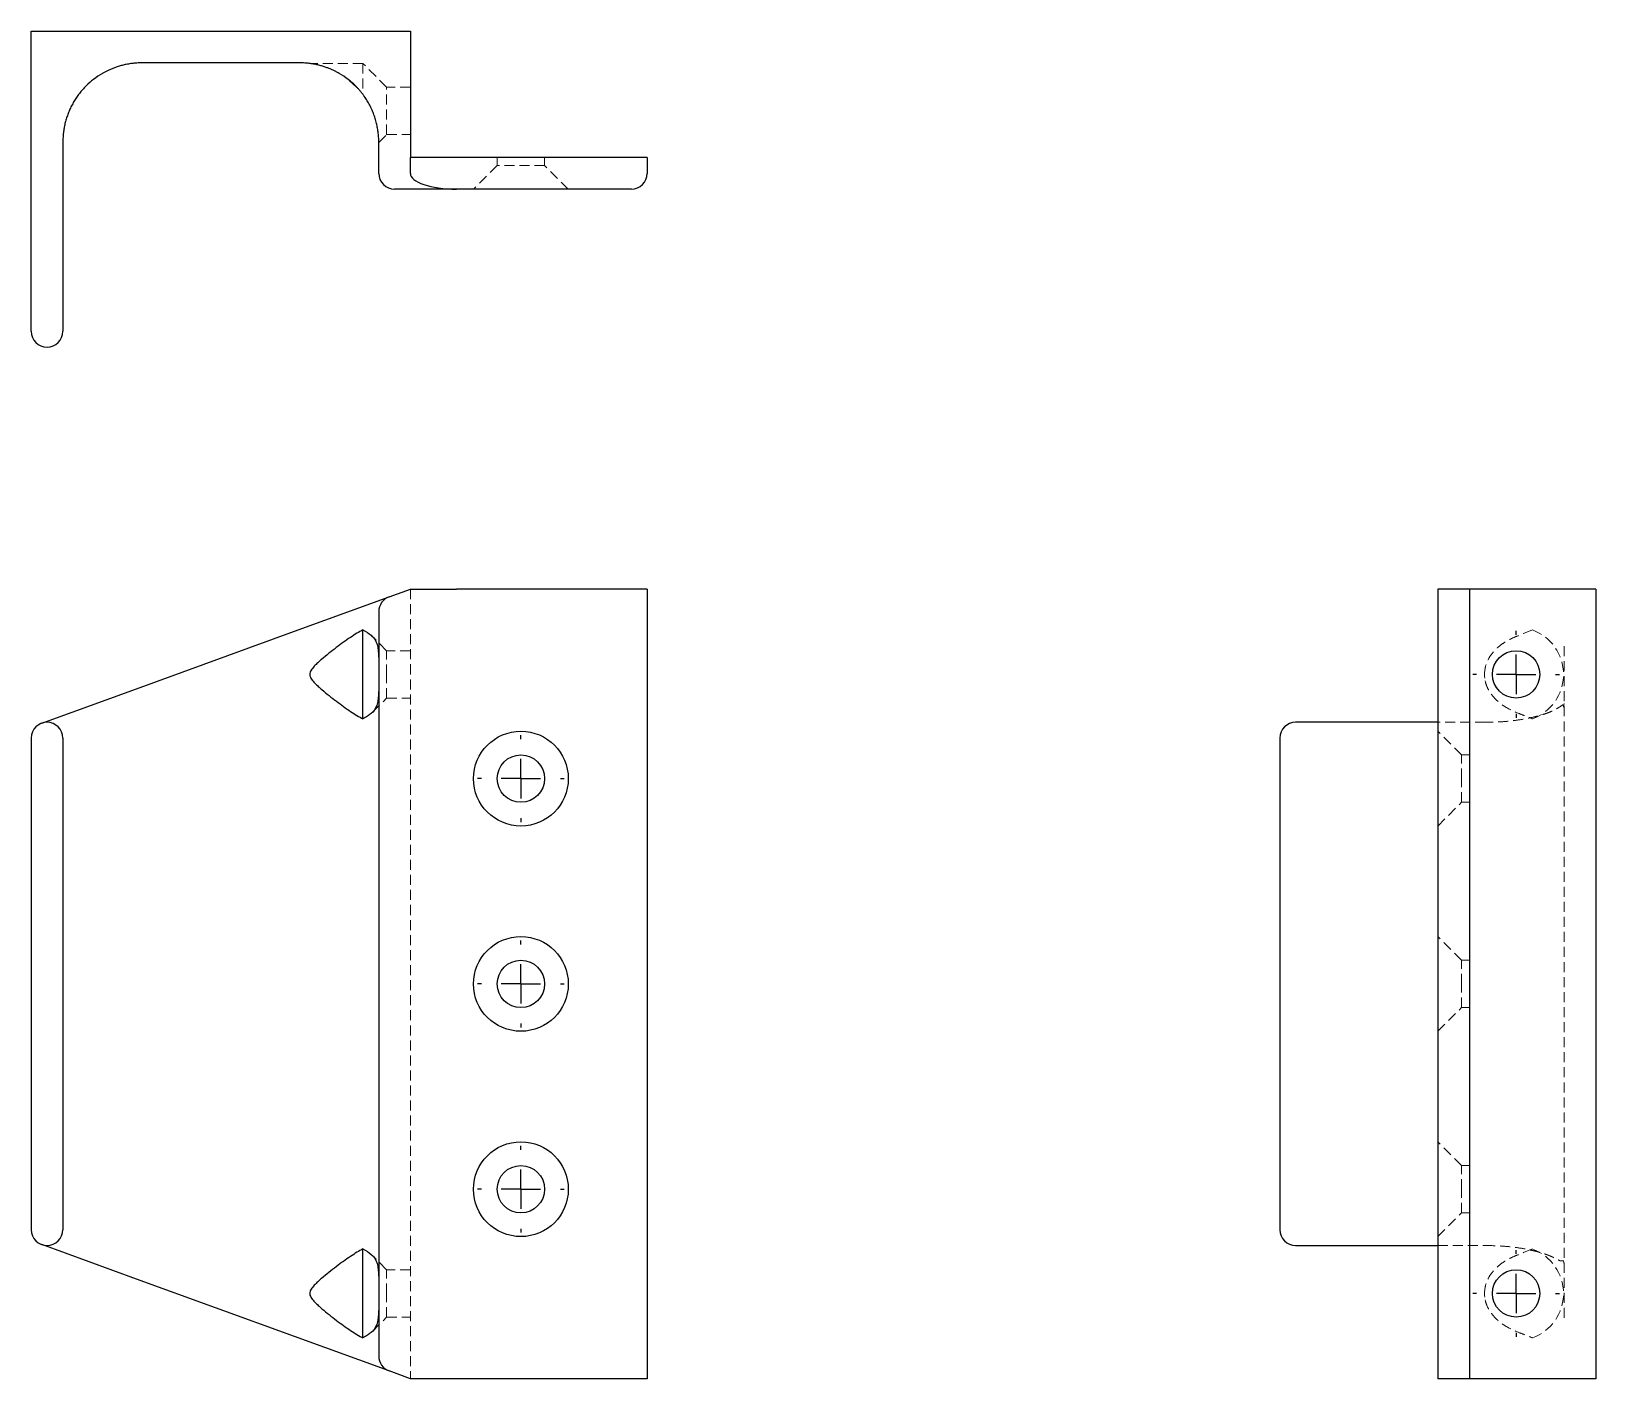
# Model space of a CAD drawing. Header units: millimetres. Extents: x 45 to 243, y 7 to 178.
import ezdxf

# ---------------------------------------------------------------- set-up
doc = ezdxf.new("R2010")
doc.units = ezdxf.units.MM
doc.linetypes.add('HIDDEN', pattern=[1.905, 1.27, -0.635])
doc.layers.add('10', color=7, linetype='Continuous')

# ---------------------------------------------------------------- blocks, each defined once
blk = doc.blocks.new('SW_CENTERMARKSYMBOL_0')
at = {"layer": '10', "color": 0}
for p, q in [((0, 5), (0, 5.5)), ((0, 0), (0, 2.5)), ((-5, 0), (-5.5, 0)), ((0, 0), (-2.5, 0)), ((0, 0), (0, -2.5)), ((0, 0), (2.5, 0)), ((5, 0), (5.5, 0)), ((0, -5), (0, -5.5))]:
    blk.add_line(p, q, dxfattribs=at)
blk = doc.blocks.new('SW_CENTERMARKSYMBOL_1')
at = {"layer": '10', "color": 0}
for p, q in [((0, 5), (0, 5.5)), ((0, 0), (0, 2.5)), ((-5, 0), (-5.5, 0)), ((0, 0), (-2.5, 0)), ((0, 0), (0, -2.5)), ((0, 0), (2.5, 0)), ((5, 0), (5.5, 0)), ((0, -5), (0, -5.5))]:
    blk.add_line(p, q, dxfattribs=at)
blk = doc.blocks.new('SW_CENTERMARKSYMBOL_2')
at = {"layer": '10', "color": 0}
for p, q in [((0, 5), (0, 5.5)), ((0, 0), (0, 2.5)), ((-5, 0), (-5.5, 0)), ((0, 0), (-2.5, 0)), ((0, 0), (0, -2.5)), ((0, 0), (2.5, 0)), ((5, 0), (5.5, 0)), ((0, -5), (0, -5.5))]:
    blk.add_line(p, q, dxfattribs=at)
blk = doc.blocks.new('SW_CENTERMARKSYMBOL_3')
at = {"layer": '10', "color": 0}
for p, q in [((0, 5), (0, 5.5)), ((0, 0), (0, 2.5)), ((-5, 0), (-5.5, 0)), ((0, 0), (-2.5, 0)), ((0, 0), (0, -2.5)), ((0, 0), (2.5, 0)), ((5, 0), (5.5, 0)), ((0, -5), (0, -5.5))]:
    blk.add_line(p, q, dxfattribs=at)
blk = doc.blocks.new('SW_CENTERMARKSYMBOL_4')
at = {"layer": '10', "color": 0}
for p, q in [((0, 5), (0, 5.5)), ((0, 0), (0, 2.5)), ((-5, 0), (-5.5, 0)), ((0, 0), (-2.5, 0)), ((0, 0), (0, -2.5)), ((0, 0), (2.5, 0)), ((5, 0), (5.5, 0)), ((0, -5), (0, -5.5))]:
    blk.add_line(p, q, dxfattribs=at)

msp = doc.modelspace()

# ---------------------------------------------------------------- linework, layer by layer
at = {"color": 7, "linetype": 'Continuous', "lineweight": 25}
for p, q in [((44.54, 139.65), (44.54, 177.65)), ((44.54, 177.65), (45.86, 177.65)), ((45.86, 177.65), (92.54, 177.65)), ((92.54, 177.65), (92.54, 161.65)), ((78.54, 173.65), (58.54, 173.65)), ((84.8, 171.43), (85.77, 170.55)), ((48.54, 163.65), (48.54, 139.65)), ((88.54, 159.65), (88.54, 163.65)), ((92.54, 159.65), (92.54, 161.65)), ((122.54, 161.65), (92.54, 161.65)), ((122.54, 161.65), (122.54, 159.65)), ((98.39, 157.65), (90.54, 157.65)), ((120.54, 157.65), (98.39, 157.65)), ((89.86, 106.02), (92.54, 107)), ((92.54, 107), (98.39, 107)), ((120.54, 107), (98.39, 107)), ((122.54, 107), (120.54, 107)), ((122.54, 107), (122.54, 7)), ((222.65, 107), (222.65, 7)), ((224.65, 107), (222.65, 107)), ((226.65, 107), (224.65, 107)), ((226.65, 107), (226.65, 7)), ((242.65, 107), (226.65, 107)), ((242.65, 107), (242.65, 7)), ((77.86, 101.66), (89.86, 106.02)), ((88.54, 104.14), (88.54, 9.86)), ((57.86, 94.38), (77.86, 101.66)), ((86.54, 90.57), (86.54, 101.83)), ((45.86, 90.01), (57.86, 94.38)), ((222.65, 90.13), (204.65, 90.13)), ((44.54, 88.13), (44.54, 25.87)), ((48.54, 88.13), (48.54, 25.87)), ((202.65, 88.13), (202.65, 25.87)), ((57.86, 19.62), (45.86, 23.99)), ((204.65, 23.87), (222.65, 23.87)), ((86.54, 12.17), (86.54, 23.43)), ((77.86, 12.34), (57.86, 19.62)), ((89.86, 7.98), (77.86, 12.34)), ((92.54, 7), (89.86, 7.98)), ((98.39, 7), (92.54, 7)), ((120.54, 7), (98.39, 7)), ((122.54, 7), (120.54, 7)), ((224.65, 7), (222.65, 7)), ((226.65, 7), (224.65, 7)), ((242.65, 7), (226.65, 7))]:
    msp.add_line(p, q, dxfattribs=at)
at = {"color": 7, "linetype": 'HIDDEN', "lineweight": 18}
for p, q in [((86.54, 173.57), (79.81, 173.57)), ((86.54, 173.57), (86.54, 169.65)), ((89.54, 170.57), (86.54, 173.57)), ((89.54, 164.57), (89.54, 170.57)), ((92.54, 170.57), (89.54, 170.57)), ((88.54, 163.57), (89.54, 164.57)), ((89.54, 164.57), (92.54, 164.57)), ((103.54, 160.65), (100.54, 157.65)), ((103.54, 161.65), (103.54, 160.65)), ((109.54, 160.65), (103.54, 160.65)), ((109.54, 160.65), (109.54, 161.65)), ((112.54, 157.65), (109.54, 160.65)), ((92.54, 107), (92.54, 7)), ((89.54, 99.2), (87.74, 101)), ((89.54, 96.2), (89.54, 99.2)), ((92.54, 99.2), (89.54, 99.2)), ((238.65, 99.78), (238.65, 14.22)), ((89.54, 93.2), (89.54, 96.2)), ((87.73, 91.4), (89.54, 93.2)), ((89.54, 93.2), (92.54, 93.2)), ((238.65, 92.5), (238.57, 92.07)), ((228.65, 90.13), (222.65, 90.13)), ((225.65, 86), (222.65, 89)), ((225.65, 83), (225.65, 86)), ((226.65, 86), (225.65, 86)), ((225.65, 80), (225.65, 83)), ((222.65, 77), (225.65, 80)), ((225.65, 80), (226.65, 80)), ((225.65, 60), (222.65, 63)), ((225.65, 57), (225.65, 60)), ((226.65, 60), (225.65, 60)), ((225.65, 54), (225.65, 57)), ((222.65, 51), (225.65, 54)), ((225.65, 54), (226.65, 54)), ((225.65, 34), (222.65, 37)), ((225.65, 31), (225.65, 34)), ((226.65, 34), (225.65, 34)), ((225.65, 28), (225.65, 31)), ((222.65, 25), (225.65, 28)), ((225.65, 28), (226.65, 28)), ((222.65, 23.87), (228.65, 23.87)), ((89.54, 20.8), (87.74, 22.6)), ((238.57, 21.93), (238.65, 21.5)), ((89.54, 17.8), (89.54, 20.8)), ((92.54, 20.8), (89.54, 20.8)), ((89.54, 14.8), (89.54, 17.8)), ((87.73, 13), (89.54, 14.8)), ((89.54, 14.8), (92.54, 14.8))]:
    msp.add_line(p, q, dxfattribs=at)
at = {"color": 7, "linetype": 'Continuous', "lineweight": 25}
for centre, radius in [((232.57, 96.2), 3), ((106.54, 83), 6), ((106.54, 83), 3), ((106.54, 57), 6), ((106.54, 57), 3), ((106.54, 31), 6), ((106.54, 31), 3), ((232.57, 17.8), 3)]:
    msp.add_circle(centre, radius, dxfattribs=at)
for centre, start, end in [((90.54, 159.65), 180, 270), ((120.54, 159.65), 270, 0), ((46.54, 139.65), 180, 0), ((90.54, 104.14), 110, 180), ((46.54, 88.13), 0, 180), ((204.65, 88.13), 90, 180), ((46.54, 25.87), 180, 0), ((204.65, 25.87), 180, 270), ((90.54, 9.86), 180, 250)]:
    msp.add_arc(centre, 2, start, end, dxfattribs=at)
at = {"color": 7, "linetype": 'HIDDEN', "lineweight": 18}
for centre, radius, start, end in [((232.57, 96.2), 6, 290.2836, 69.7164), ((232.57, 96.2), 4, 168.5217, 191.4783), ((232.57, 17.8), 6, 290.2836, 69.7164), ((232.57, 17.8), 4, 168.5217, 191.4783)]:
    msp.add_arc(centre, radius, start, end, dxfattribs=at)
at = {"color": 7, "linetype": 'Continuous', "lineweight": 25}
msp.add_ellipse((98.39, 159.65), major_axis=(5.85, 0), ratio=0.34202, start_param=3.141593, end_param=4.712389, dxfattribs=at)
for points, knots in [([(58.54, 173.65), (58.43, 173.65), (58.21, 173.65), (57.9, 173.63), (57.59, 173.61), (57.28, 173.57), (56.99, 173.53), (56.71, 173.48), (56.43, 173.43), (56.17, 173.36), (55.91, 173.3), (55.66, 173.23), (55.42, 173.15), (55.2, 173.07), (54.98, 172.99), (54.77, 172.91), (54.57, 172.83), (54.37, 172.74), (54.19, 172.65), (54.01, 172.57), (53.85, 172.48), (53.69, 172.4), (53.2, 172.12), (52.43, 171.6), (51.61, 170.88), (51.03, 170.26), (50.63, 169.78), (50.26, 169.27), (49.93, 168.75), (49.63, 168.21), (49.37, 167.66), (49.15, 167.1), (48.96, 166.53), (48.8, 165.96), (48.68, 165.38), (48.6, 164.8), (48.55, 164.22), (48.54, 163.84), (48.54, 163.65)], [0, 0, 0, 0, 0.021712, 0.042898, 0.063556, 0.083688, 0.103292, 0.12237, 0.140921, 0.158945, 0.176443, 0.193414, 0.209858, 0.225775, 0.241167, 0.256032, 0.27037, 0.284183, 0.297469, 0.31023, 0.322465, 0.334174, 0.345358, 0.432434, 0.513878, 0.554185, 0.59394, 0.63316, 0.671861, 0.710062, 0.74778, 0.785036, 0.821847, 0.858236, 0.894223, 0.929831, 0.965082, 1, 1, 1, 1]), ([(88.54, 163.65), (88.54, 163.75), (88.54, 163.96), (88.52, 164.27), (88.5, 164.58), (88.46, 164.9), (88.42, 165.21), (88.36, 165.52), (88.3, 165.83), (88.22, 166.15), (88.14, 166.46), (88.04, 166.77), (87.94, 167.07), (87.82, 167.38), (87.69, 167.68), (87.56, 167.98), (87.41, 168.28), (87.25, 168.57), (87.08, 168.86), (86.9, 169.14), (86.71, 169.42), (86.51, 169.69), (86.3, 169.96), (86.08, 170.22), (85.85, 170.47), (85.39, 170.95), (84.65, 171.6), (83.83, 172.15), (83.24, 172.48), (82.92, 172.64), (82.56, 172.81), (82.17, 172.97), (81.75, 173.12), (81.3, 173.26), (80.81, 173.39), (80.29, 173.5), (79.73, 173.58), (79.15, 173.64), (78.75, 173.65), (78.54, 173.65)], [0, 0, 0, 0, 0.018872, 0.037838, 0.056904, 0.076071, 0.095345, 0.114729, 0.134226, 0.15384, 0.173574, 0.193432, 0.213417, 0.233532, 0.25378, 0.274165, 0.294689, 0.315356, 0.336169, 0.357129, 0.378241, 0.399507, 0.42093, 0.442511, 0.464255, 0.486163, 0.567546, 0.654676, 0.676469, 0.700179, 0.725808, 0.753357, 0.782827, 0.814217, 0.847529, 0.882763, 0.91992, 0.958998, 1, 1, 1, 1]), ([(86.54, 101.83), (86.05, 101.59), (85.52, 101.26), (84.66, 100.68), (84.36, 100.48), (83.76, 100.05), (83.46, 99.82), (82.85, 99.36), (82.54, 99.12), (81.92, 98.62), (81.6, 98.36), (81.13, 97.96), (80.98, 97.82), (80.67, 97.54), (80.52, 97.39), (80.24, 97.09), (80.1, 96.93), (79.93, 96.66), (79.88, 96.57), (79.81, 96.37), (79.8, 96.26), (79.81, 96.05), (79.84, 95.95), (79.92, 95.76), (79.97, 95.67), (80.15, 95.41), (80.29, 95.25), (80.58, 94.96), (80.73, 94.81), (81.03, 94.54), (81.18, 94.4), (81.95, 93.75), (82.57, 93.26), (83.48, 92.56), (83.79, 92.34), (84.38, 91.91), (84.67, 91.71), (85.23, 91.33), (85.51, 91.15), (86.04, 90.83), (86.3, 90.69), (86.54, 90.57)], [0, 0, 0, 0, 0.125, 0.125, 0.1875, 0.1875, 0.25, 0.25, 0.3125, 0.3125, 0.375, 0.375, 0.40625, 0.40625, 0.4375, 0.4375, 0.46875, 0.46875, 0.484375, 0.484375, 0.5, 0.5, 0.515625, 0.515625, 0.53125, 0.53125, 0.5625, 0.5625, 0.59375, 0.59375, 0.625, 0.625, 0.75, 0.75, 0.8125, 0.8125, 0.875, 0.875, 0.9375, 0.9375, 1, 1, 1, 1]), ([(86.54, 101.83), (86.94, 101.6), (87.29, 101.39), (87.71, 101.03), (87.84, 100.91), (88.06, 100.62), (88.15, 100.45), (88.3, 100.09), (88.36, 99.88), (88.43, 99.54), (88.44, 99.42), (88.48, 99.17), (88.49, 99.03), (88.52, 98.62), (88.53, 98.33), (88.54, 97.68), (88.54, 97.35), (88.54, 97)], [0, 0, 0, 0, 0.25, 0.25, 0.375, 0.375, 0.5, 0.5, 0.625, 0.625, 0.6875, 0.6875, 0.75, 0.75, 0.875, 0.875, 1, 1, 1, 1]), ([(88.54, 95.4), (88.54, 95.05), (88.54, 94.72), (88.53, 94.08), (88.52, 93.78), (88.48, 93.23), (88.45, 92.98), (88.36, 92.52), (88.3, 92.32), (88.07, 91.76), (87.86, 91.49), (87.43, 91.13), (87.27, 91.02), (86.93, 90.8), (86.74, 90.69), (86.54, 90.57)], [0, 0, 0, 0, 0.125, 0.125, 0.25, 0.25, 0.375, 0.375, 0.5, 0.5, 0.75, 0.75, 0.875, 0.875, 1, 1, 1, 1]), ([(86.54, 23.43), (86.05, 23.19), (85.52, 22.86), (84.66, 22.28), (84.36, 22.08), (83.76, 21.65), (83.46, 21.42), (82.85, 20.96), (82.54, 20.72), (81.92, 20.22), (81.6, 19.96), (81.13, 19.56), (80.98, 19.42), (80.67, 19.14), (80.52, 18.99), (80.24, 18.69), (80.1, 18.53), (79.93, 18.26), (79.88, 18.17), (79.81, 17.97), (79.8, 17.86), (79.81, 17.65), (79.84, 17.55), (79.92, 17.36), (79.97, 17.27), (80.15, 17.01), (80.29, 16.85), (80.58, 16.56), (80.73, 16.41), (81.03, 16.14), (81.18, 16), (81.95, 15.35), (82.57, 14.86), (83.48, 14.16), (83.79, 13.94), (84.38, 13.51), (84.67, 13.31), (85.23, 12.93), (85.51, 12.75), (86.04, 12.43), (86.3, 12.29), (86.54, 12.17)], [0, 0, 0, 0, 0.125, 0.125, 0.1875, 0.1875, 0.25, 0.25, 0.3125, 0.3125, 0.375, 0.375, 0.40625, 0.40625, 0.4375, 0.4375, 0.46875, 0.46875, 0.484375, 0.484375, 0.5, 0.5, 0.515625, 0.515625, 0.53125, 0.53125, 0.5625, 0.5625, 0.59375, 0.59375, 0.625, 0.625, 0.75, 0.75, 0.8125, 0.8125, 0.875, 0.875, 0.9375, 0.9375, 1, 1, 1, 1]), ([(86.54, 23.43), (86.94, 23.2), (87.29, 22.99), (87.71, 22.63), (87.84, 22.51), (88.06, 22.22), (88.15, 22.05), (88.3, 21.69), (88.36, 21.48), (88.43, 21.14), (88.44, 21.02), (88.48, 20.77), (88.49, 20.63), (88.52, 20.22), (88.53, 19.93), (88.54, 19.28), (88.54, 18.95), (88.54, 18.6)], [0, 0, 0, 0, 0.25, 0.25, 0.375, 0.375, 0.5, 0.5, 0.625, 0.625, 0.6875, 0.6875, 0.75, 0.75, 0.875, 0.875, 1, 1, 1, 1]), ([(88.54, 17), (88.54, 16.65), (88.54, 16.32), (88.53, 15.68), (88.52, 15.38), (88.48, 14.83), (88.45, 14.58), (88.36, 14.12), (88.3, 13.92), (88.07, 13.36), (87.86, 13.09), (87.43, 12.73), (87.27, 12.62), (86.93, 12.4), (86.74, 12.29), (86.54, 12.17)], [0, 0, 0, 0, 0.125, 0.125, 0.25, 0.25, 0.375, 0.375, 0.5, 0.5, 0.75, 0.75, 0.875, 0.875, 1, 1, 1, 1])]:
    msp.add_open_spline(points, degree=3, knots=knots, dxfattribs=at)
at = {"color": 7, "linetype": 'HIDDEN', "lineweight": 18}
for points, knots in [([(79.81, 173.57), (79.81, 173.57), (79.81, 173.57), (79.94, 173.55), (80.08, 173.53), (80.15, 173.52)], [0, 0, 0, 0, 0.183879, 0.583894, 1, 1, 1, 1]), ([(83.52, 172.32), (83.54, 172.31), (83.57, 172.29), (83.61, 172.27), (83.63, 172.25)], [0, 0, 0, 0, 0.5215376, 1, 1, 1, 1]), ([(234.65, 101.83), (234.11, 101.6), (233.54, 101.39), (232.64, 101.03), (232.34, 100.91), (231.74, 100.62), (231.43, 100.45), (230.84, 100.09), (230.56, 99.88), (230.16, 99.54), (230.03, 99.42), (229.78, 99.17), (229.67, 99.03), (229.34, 98.62), (229.15, 98.33), (228.84, 97.68), (228.72, 97.35), (228.65, 97)], [0, 0, 0, 0, 0.25, 0.25, 0.375, 0.375, 0.5, 0.5, 0.625, 0.625, 0.6875, 0.6875, 0.75, 0.75, 0.875, 0.875, 1, 1, 1, 1]), ([(228.65, 95.4), (228.72, 95.05), (228.84, 94.72), (229.15, 94.08), (229.34, 93.78), (229.78, 93.23), (230.03, 92.98), (230.56, 92.52), (230.84, 92.32), (231.72, 91.76), (232.33, 91.49), (233.23, 91.13), (233.53, 91.02), (234.1, 90.8), (234.38, 90.69), (234.65, 90.57)], [0, 0, 0, 0, 0.125, 0.125, 0.25, 0.25, 0.375, 0.375, 0.5, 0.5, 0.75, 0.75, 0.875, 0.875, 1, 1, 1, 1]), ([(238.6, 92.07), (238.57, 92.14), (238.5, 92.27), (238.49, 92.38), (238.44, 92.35), (238.2, 92.15), (237.79, 91.88), (237.23, 91.6), (236.67, 91.36), (236.13, 91.17), (235.43, 90.95), (234.53, 90.73), (233.4, 90.5), (232.03, 90.31), (230.43, 90.16), (229.26, 90.14), (228.65, 90.13)], [0, 0, 0, 0, 0.075853, 0.14315, 0.200683, 0.248951, 0.337368, 0.418256, 0.456949, 0.504014, 0.56135, 0.628878, 0.706538, 0.794285, 0.892085, 1, 1, 1, 1]), ([(228.65, 23.87), (229.25, 23.86), (230.4, 23.84), (231.97, 23.7), (233.29, 23.52), (234.37, 23.31), (235.22, 23.1), (235.87, 22.91), (236.35, 22.75), (236.71, 22.62), (237.01, 22.49), (237.28, 22.37), (237.54, 22.25), (237.81, 22.1), (238.02, 21.98), (238.21, 21.91), (238.41, 21.93), (238.53, 21.93), (238.6, 21.93)], [0, 0, 0, 0, 0.1070017, 0.2029602, 0.2879328, 0.361875, 0.4247201, 0.4763871, 0.516781, 0.5473197, 0.5770274, 0.6073979, 0.6384121, 0.6728075, 0.7256679, 0.7987049, 0.8906381, 1, 1, 1, 1]), ([(234.65, 23.43), (234.11, 23.2), (233.54, 22.99), (232.64, 22.63), (232.34, 22.51), (231.74, 22.22), (231.43, 22.05), (230.84, 21.69), (230.56, 21.48), (230.16, 21.14), (230.03, 21.02), (229.78, 20.77), (229.67, 20.63), (229.34, 20.22), (229.15, 19.93), (228.84, 19.28), (228.72, 18.95), (228.65, 18.6)], [0, 0, 0, 0, 0.25, 0.25, 0.375, 0.375, 0.5, 0.5, 0.625, 0.625, 0.6875, 0.6875, 0.75, 0.75, 0.875, 0.875, 1, 1, 1, 1]), ([(228.65, 17), (228.72, 16.65), (228.84, 16.32), (229.15, 15.68), (229.34, 15.38), (229.78, 14.83), (230.03, 14.58), (230.56, 14.12), (230.84, 13.92), (231.72, 13.36), (232.33, 13.09), (233.23, 12.73), (233.53, 12.62), (234.1, 12.4), (234.38, 12.29), (234.65, 12.17)], [0, 0, 0, 0, 0.125, 0.125, 0.25, 0.25, 0.375, 0.375, 0.5, 0.5, 0.75, 0.75, 0.875, 0.875, 1, 1, 1, 1])]:
    msp.add_open_spline(points, degree=3, knots=knots, dxfattribs=at)

# ---------------------------------------------------------------- block references
at = {"layer": '10'}
for name, p in [('SW_CENTERMARKSYMBOL_4', (232.57, 96.2)), ('SW_CENTERMARKSYMBOL_1', (106.54, 83)), ('SW_CENTERMARKSYMBOL_0', (106.54, 57)), ('SW_CENTERMARKSYMBOL_2', (106.54, 31)), ('SW_CENTERMARKSYMBOL_3', (232.57, 17.8))]:
    msp.add_blockref(name, p, dxfattribs=at)

doc.saveas('drawing.dxf')
